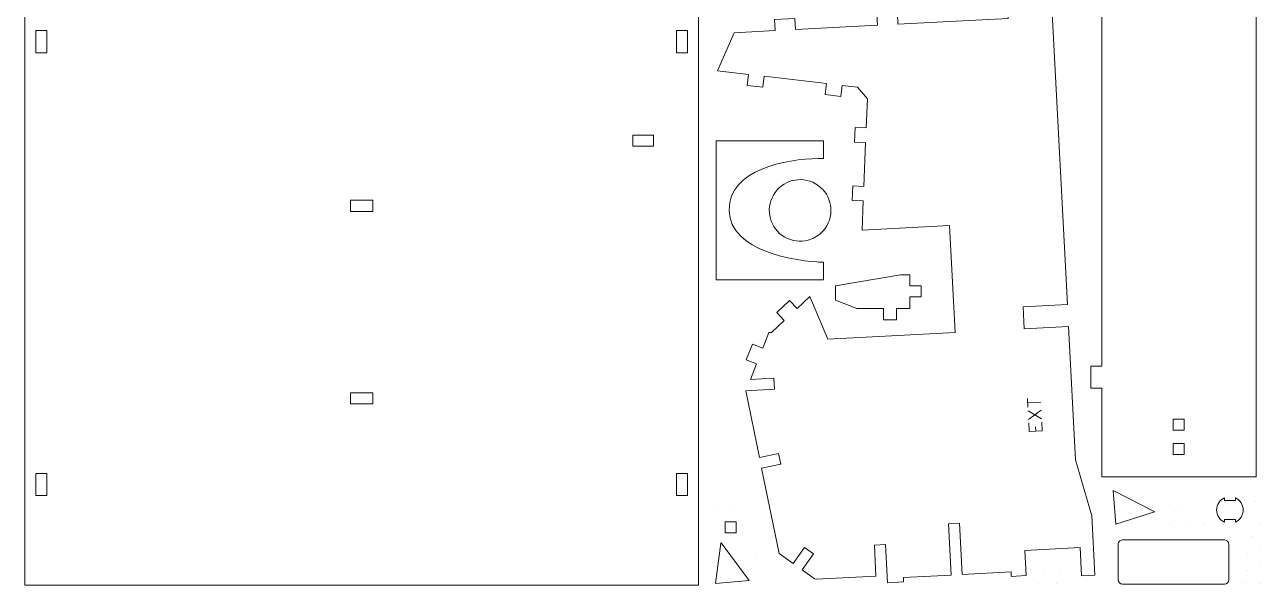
# Model space of a CAD drawing. Header units: centimetres. Extents: x -89 to 134, y -61 to -11.
# Drawn here: x -89.45 to -60.99, y -61.24 to -48.33 of the extents above; entities that cross this region are included whole.
import ezdxf

# ---------------------------------------------------------------- set-up
doc = ezdxf.new("R2010")
doc.units = ezdxf.units.CM
doc.header["$MEASUREMENT"] = 0
doc.layers.add('Camada 1', color=7, linetype='Continuous')

msp = doc.modelspace()

# ---------------------------------------------------------------- linework, layer by layer
at = {"layer": 'Camada 1', "lineweight": 9}
for points, knots in [([(-70.16095, -53.06028), (-70.16095, -53.06028), (-68.1459, -52.95468), (-68.1459, -52.95468), (-68.1459, -52.95468), (-68.1459, -52.95468), (-68.01674, -55.41935), (-68.01674, -55.41935), (-68.01674, -55.41935), (-68.01674, -55.41935), (-70.94995, -55.57308), (-70.94995, -55.57308), (-70.94995, -55.57308), (-70.94995, -55.57308), (-71.36374, -54.58961), (-71.36374, -54.58961), (-71.36374, -54.58961), (-71.36374, -54.58961), (-71.65878, -54.86483), (-71.65878, -54.86483), (-71.65878, -54.86483), (-71.65878, -54.86483), (-71.8327, -54.67839), (-71.8327, -54.67839), (-71.8327, -54.67839), (-71.8327, -54.67839), (-72.12775, -54.9536), (-72.12775, -54.9536), (-72.12775, -54.9536), (-72.12775, -54.9536), (-71.95383, -55.14004), (-71.95383, -55.14004), (-71.95383, -55.14004), (-71.95383, -55.14004), (-72.24887, -55.41526), (-72.24887, -55.41526), (-72.24887, -55.41526), (-72.24887, -55.41526), (-72.31173, -55.41855), (-72.31173, -55.41855), (-72.31173, -55.41855), (-72.31173, -55.41855), (-72.45063, -55.77849), (-72.45063, -55.77849), (-72.45063, -55.77849), (-72.45063, -55.77849), (-72.68851, -55.6867), (-72.68851, -55.6867), (-72.68851, -55.6867), (-72.68851, -55.6867), (-72.82739, -56.04662), (-72.82739, -56.04662), (-72.82739, -56.04662), (-72.82739, -56.04662), (-72.58951, -56.13841), (-72.58951, -56.13841), (-72.58951, -56.13841), (-72.58951, -56.13841), (-72.72839, -56.49835), (-72.72839, -56.49835), (-72.72839, -56.49835), (-72.72839, -56.49835), (-72.19358, -56.47032), (-72.19358, -56.47032), (-72.19358, -56.47032), (-72.19358, -56.47032), (-72.18027, -56.72415), (-72.18027, -56.72415), (-72.18027, -56.72415), (-72.18027, -56.72415), (-72.84123, -56.7588), (-72.84123, -56.7588), (-72.84123, -56.7588), (-72.84123, -56.7588), (-72.52686, -58.29274), (-72.52686, -58.29274), (-72.52686, -58.29274), (-72.52686, -58.29274), (-72.08385, -58.20195), (-72.08385, -58.20195), (-72.08385, -58.20195), (-72.08385, -58.20195), (-72.03266, -58.45173), (-72.03266, -58.45173), (-72.03266, -58.45173), (-72.03266, -58.45173), (-72.47567, -58.54252), (-72.47567, -58.54252), (-72.47567, -58.54252), (-72.47567, -58.54252), (-72.07279, -60.50837), (-72.07279, -60.50837), (-72.07279, -60.50837), (-72.07279, -60.50837), (-71.7523, -60.73788), (-71.7523, -60.73788), (-71.7523, -60.73788), (-71.7523, -60.73788), (-71.48542, -60.36653), (-71.48542, -60.36653), (-71.48542, -60.36653), (-71.48542, -60.36653), (-71.27837, -60.51534), (-71.27837, -60.51534), (-71.27837, -60.51534), (-71.27837, -60.51534), (-71.54434, -60.88677), (-71.54434, -60.88677), (-71.54434, -60.88677), (-71.54434, -60.88677), (-71.26063, -61.08992), (-71.26063, -61.08992), (-71.26063, -61.08992), (-71.26063, -61.08992), (-71.21736, -61.10057), (-71.21736, -61.10057), (-71.21736, -61.10057), (-71.21736, -61.10057), (-69.84106, -61.02844), (-69.84106, -61.02844), (-69.84106, -61.02844), (-69.84106, -61.02844), (-69.87842, -60.3155), (-69.87842, -60.3155), (-69.87842, -60.3155), (-69.87842, -60.3155), (-69.6238, -60.30215), (-69.6238, -60.30215), (-69.6238, -60.30215), (-69.6238, -60.30215), (-69.57744, -61.18287), (-69.57744, -61.18287), (-69.57744, -61.18287), (-69.57744, -61.18287), (-69.20378, -61.16329), (-69.20378, -61.16329), (-69.20378, -61.16329), (-69.20378, -61.16329), (-69.20912, -61.06158), (-69.20912, -61.06158), (-69.20912, -61.06158), (-69.20912, -61.06158), (-68.1123, -61.00422), (-68.1123, -61.00422), (-68.1123, -61.00422), (-68.1123, -61.00422), (-68.17427, -59.82163), (-68.17427, -59.82163), (-68.17427, -59.82163), (-68.17427, -59.82163), (-67.91965, -59.80829), (-67.91965, -59.80829), (-67.91965, -59.80829), (-67.91965, -59.80829), (-67.85768, -60.99085), (-67.85768, -60.99085), (-67.85768, -60.99085), (-67.85768, -60.99085), (-66.72964, -60.93164), (-66.72964, -60.93164), (-66.72964, -60.93164), (-66.72964, -60.93164), (-66.72431, -61.03341), (-66.72431, -61.03341), (-66.72431, -61.03341), (-66.72431, -61.03341), (-66.38192, -61.01546), (-66.38192, -61.01546), (-66.38192, -61.01546), (-66.38192, -61.01546), (-66.4122, -60.43762), (-66.4122, -60.43762), (-66.4122, -60.43762), (-66.4122, -60.43762), (-65.13911, -60.3709), (-65.13911, -60.3709), (-65.13911, -60.3709), (-65.13911, -60.3709), (-65.10482, -61.02513), (-65.10482, -61.02513), (-65.10482, -61.02513), (-65.10482, -61.02513), (-64.79928, -61.00911), (-64.79928, -61.00911), (-64.79928, -61.00911), (-64.79928, -61.00911), (-64.87093, -59.64195), (-64.87093, -59.64195), (-64.87093, -59.64195), (-64.87093, -59.64195), (-65.24504, -58.34952), (-65.24504, -58.34952), (-65.24504, -58.34952), (-65.24504, -58.34952), (-65.40578, -55.28252), (-65.40578, -55.28252), (-65.40578, -55.28252), (-65.40578, -55.28252), (-66.42425, -55.33589), (-66.42425, -55.33589), (-66.42425, -55.33589), (-66.42425, -55.33589), (-66.45094, -54.82665), (-66.45094, -54.82665), (-66.45094, -54.82665), (-66.45094, -54.82665), (-65.43247, -54.77328), (-65.43247, -54.77328), (-65.43247, -54.77328), (-65.43247, -54.77328), (-67.00091, -24.84555), (-67.00091, -24.84555), (-67.00091, -24.84555), (-67.00091, -24.84555), (-68.01939, -24.89892), (-68.01939, -24.89892), (-68.01939, -24.89892), (-68.01939, -24.89892), (-68.04607, -24.38968), (-68.04607, -24.38968), (-68.04607, -24.38968), (-68.04607, -24.38968), (-67.0276, -24.33631), (-67.0276, -24.33631), (-67.0276, -24.33631), (-67.0276, -24.33631), (-67.57027, -13.98182), (-67.57027, -13.98182), (-67.57027, -13.98182), (-67.57027, -13.98182), (-66.4604, -12.74918), (-66.4604, -12.74918), (-66.4604, -12.74918), (-66.4604, -12.74918), (-65.28914, -12.6878), (-65.28914, -12.6878), (-65.28914, -12.6878), (-65.28914, -12.6878), (-65.31583, -12.17857), (-65.31583, -12.17857), (-65.31583, -12.17857), (-65.31583, -12.17857), (-68.67681, -12.35471), (-68.67681, -12.35471), (-68.67681, -12.35471), (-68.67681, -12.35471), (-68.66347, -12.60933), (-68.66347, -12.60933), (-68.66347, -12.60933), (-68.66347, -12.60933), (-69.68194, -12.66271), (-69.68194, -12.66271), (-69.68194, -12.66271), (-69.68194, -12.66271), (-68.61549, -33.01147), (-68.61549, -33.01147), (-68.61549, -33.01147), (-68.61549, -33.01147), (-67.59702, -32.95809), (-67.59702, -32.95809), (-67.59702, -32.95809), (-67.59702, -32.95809), (-67.57033, -33.46734), (-67.57033, -33.46734), (-67.57033, -33.46734), (-67.57033, -33.46734), (-68.58881, -33.52071), (-68.58881, -33.52071), (-68.58881, -33.52071), (-68.58881, -33.52071), (-68.21096, -40.73039), (-68.21096, -40.73039), (-68.21096, -40.73039), (-68.21096, -40.73039), (-67.19249, -40.67701), (-67.19249, -40.67701), (-67.19249, -40.67701), (-67.19249, -40.67701), (-67.1658, -41.18625), (-67.1658, -41.18625), (-67.1658, -41.18625), (-67.1658, -41.18625), (-68.18428, -41.23963), (-68.18428, -41.23963), (-68.18428, -41.23963), (-68.18428, -41.23963), (-67.84431, -47.72653), (-67.84431, -47.72653), (-67.84431, -47.72653), (-67.84431, -47.72653), (-66.82584, -47.67315), (-66.82584, -47.67315), (-66.82584, -47.67315), (-66.82584, -47.67315), (-66.79915, -48.18238), (-66.79915, -48.18238), (-66.79915, -48.18238), (-66.79915, -48.18238), (-69.33507, -48.31528), (-69.33507, -48.31528), (-69.33507, -48.31528), (-69.33507, -48.31528), (-69.34841, -48.06067), (-69.34841, -48.06067), (-69.34841, -48.06067), (-69.34841, -48.06067), (-69.82014, -48.08539), (-69.82014, -48.08539), (-69.82014, -48.08539), (-69.82014, -48.08539), (-69.80679, -48.34001), (-69.80679, -48.34001), (-69.80679, -48.34001), (-69.80679, -48.34001), (-71.69365, -48.43889), (-71.69365, -48.43889), (-71.69365, -48.43889), (-71.69365, -48.43889), (-71.707, -48.18428), (-71.707, -48.18428), (-71.707, -48.18428), (-71.707, -48.18428), (-72.17871, -48.209), (-72.17871, -48.209), (-72.17871, -48.209), (-72.17871, -48.209), (-72.16537, -48.46361), (-72.16537, -48.46361), (-72.16537, -48.46361), (-72.16537, -48.46361), (-73.1088, -48.51306), (-73.1088, -48.51306), (-73.1088, -48.51306), (-73.1088, -48.51306), (-73.49243, -49.39064), (-73.49243, -49.39064), (-73.49243, -49.39064), (-73.49243, -49.39064), (-72.77509, -49.47491), (-72.77509, -49.47491), (-72.77509, -49.47491), (-72.77509, -49.47491), (-72.80483, -49.72813), (-72.80483, -49.72813), (-72.80483, -49.72813), (-72.80483, -49.72813), (-72.44616, -49.77027), (-72.44616, -49.77027), (-72.44616, -49.77027), (-72.44616, -49.77027), (-72.41642, -49.51704), (-72.41642, -49.51704), (-72.41642, -49.51704), (-72.41642, -49.51704), (-70.98173, -49.68558), (-70.98173, -49.68558), (-70.98173, -49.68558), (-70.98173, -49.68558), (-71.01148, -49.9388), (-71.01148, -49.9388), (-71.01148, -49.9388), (-71.01148, -49.9388), (-70.65281, -49.98093), (-70.65281, -49.98093), (-70.65281, -49.98093), (-70.65281, -49.98093), (-70.62306, -49.72771), (-70.62306, -49.72771), (-70.62306, -49.72771), (-70.62306, -49.72771), (-70.26439, -49.76984), (-70.26439, -49.76984), (-70.26439, -49.76984), (-70.26439, -49.76984), (-70.03937, -50.03331), (-70.03937, -50.03331), (-70.03937, -50.03331), (-70.03937, -50.03331), (-70.0664, -50.70596), (-70.0664, -50.70596), (-70.0664, -50.70596), (-70.0664, -50.70596), (-70.32115, -50.69573), (-70.32115, -50.69573), (-70.32115, -50.69573), (-70.32115, -50.69573), (-70.33466, -51.03206), (-70.33466, -51.03206), (-70.33466, -51.03206), (-70.33466, -51.03206), (-70.0799, -51.04229), (-70.0799, -51.04229), (-70.0799, -51.04229), (-70.0799, -51.04229), (-70.12042, -52.05128), (-70.12042, -52.05128), (-70.12042, -52.05128), (-70.12042, -52.05128), (-70.37519, -52.04104), (-70.37519, -52.04104), (-70.37519, -52.04104), (-70.37519, -52.04104), (-70.38869, -52.37738), (-70.38869, -52.37738), (-70.38869, -52.37738), (-70.38869, -52.37738), (-70.13394, -52.38761), (-70.13394, -52.38761), (-70.13394, -52.38761), (-70.13394, -52.38761), (-70.16095, -53.06028), (-70.16095, -53.06028)], [0, 0, 0, 0, 0.00961538, 0.00961538, 0.00961538, 0.00961538, 0.01923077, 0.01923077, 0.01923077, 0.01923077, 0.02884615, 0.02884615, 0.02884615, 0.02884615, 0.03846154, 0.03846154, 0.03846154, 0.03846154, 0.04807692, 0.04807692, 0.04807692, 0.04807692, 0.05769231, 0.05769231, 0.05769231, 0.05769231, 0.06730769, 0.06730769, 0.06730769, 0.06730769, 0.07692308, 0.07692308, 0.07692308, 0.07692308, 0.08653846, 0.08653846, 0.08653846, 0.08653846, 0.09615385, 0.09615385, 0.09615385, 0.09615385, 0.10576923, 0.10576923, 0.10576923, 0.10576923, 0.11538462, 0.11538462, 0.11538462, 0.11538462, 0.125, 0.125, 0.125, 0.125, 0.13461538, 0.13461538, 0.13461538, 0.13461538, 0.14423077, 0.14423077, 0.14423077, 0.14423077, 0.15384615, 0.15384615, 0.15384615, 0.15384615, 0.16346154, 0.16346154, 0.16346154, 0.16346154, 0.17307692, 0.17307692, 0.17307692, 0.17307692, 0.18269231, 0.18269231, 0.18269231, 0.18269231, 0.19230769, 0.19230769, 0.19230769, 0.19230769, 0.20192308, 0.20192308, 0.20192308, 0.20192308, 0.21153846, 0.21153846, 0.21153846, 0.21153846, 0.22115385, 0.22115385, 0.22115385, 0.22115385, 0.23076923, 0.23076923, 0.23076923, 0.23076923, 0.24038462, 0.24038462, 0.24038462, 0.24038462, 0.25, 0.25, 0.25, 0.25, 0.25961538, 0.25961538, 0.25961538, 0.25961538, 0.26923077, 0.26923077, 0.26923077, 0.26923077, 0.27884615, 0.27884615, 0.27884615, 0.27884615, 0.28846154, 0.28846154, 0.28846154, 0.28846154, 0.29807692, 0.29807692, 0.29807692, 0.29807692, 0.30769231, 0.30769231, 0.30769231, 0.30769231, 0.31730769, 0.31730769, 0.31730769, 0.31730769, 0.32692308, 0.32692308, 0.32692308, 0.32692308, 0.33653846, 0.33653846, 0.33653846, 0.33653846, 0.34615385, 0.34615385, 0.34615385, 0.34615385, 0.35576923, 0.35576923, 0.35576923, 0.35576923, 0.36538462, 0.36538462, 0.36538462, 0.36538462, 0.375, 0.375, 0.375, 0.375, 0.38461538, 0.38461538, 0.38461538, 0.38461538, 0.39423077, 0.39423077, 0.39423077, 0.39423077, 0.40384615, 0.40384615, 0.40384615, 0.40384615, 0.41346154, 0.41346154, 0.41346154, 0.41346154, 0.42307692, 0.42307692, 0.42307692, 0.42307692, 0.43269231, 0.43269231, 0.43269231, 0.43269231, 0.44230769, 0.44230769, 0.44230769, 0.44230769, 0.45192308, 0.45192308, 0.45192308, 0.45192308, 0.46153846, 0.46153846, 0.46153846, 0.46153846, 0.47115385, 0.47115385, 0.47115385, 0.47115385, 0.48076923, 0.48076923, 0.48076923, 0.48076923, 0.49038462, 0.49038462, 0.49038462, 0.49038462, 0.5, 0.5, 0.5, 0.5, 0.50961538, 0.50961538, 0.50961538, 0.50961538, 0.51923077, 0.51923077, 0.51923077, 0.51923077, 0.52884615, 0.52884615, 0.52884615, 0.52884615, 0.53846154, 0.53846154, 0.53846154, 0.53846154, 0.54807692, 0.54807692, 0.54807692, 0.54807692, 0.55769231, 0.55769231, 0.55769231, 0.55769231, 0.56730769, 0.56730769, 0.56730769, 0.56730769, 0.57692308, 0.57692308, 0.57692308, 0.57692308, 0.58653846, 0.58653846, 0.58653846, 0.58653846, 0.59615385, 0.59615385, 0.59615385, 0.59615385, 0.60576923, 0.60576923, 0.60576923, 0.60576923, 0.61538462, 0.61538462, 0.61538462, 0.61538462, 0.625, 0.625, 0.625, 0.625, 0.63461538, 0.63461538, 0.63461538, 0.63461538, 0.64423077, 0.64423077, 0.64423077, 0.64423077, 0.65384615, 0.65384615, 0.65384615, 0.65384615, 0.66346154, 0.66346154, 0.66346154, 0.66346154, 0.67307692, 0.67307692, 0.67307692, 0.67307692, 0.68269231, 0.68269231, 0.68269231, 0.68269231, 0.69230769, 0.69230769, 0.69230769, 0.69230769, 0.70192308, 0.70192308, 0.70192308, 0.70192308, 0.71153846, 0.71153846, 0.71153846, 0.71153846, 0.72115385, 0.72115385, 0.72115385, 0.72115385, 0.73076923, 0.73076923, 0.73076923, 0.73076923, 0.74038462, 0.74038462, 0.74038462, 0.74038462, 0.75, 0.75, 0.75, 0.75, 0.75961538, 0.75961538, 0.75961538, 0.75961538, 0.76923077, 0.76923077, 0.76923077, 0.76923077, 0.77884615, 0.77884615, 0.77884615, 0.77884615, 0.78846154, 0.78846154, 0.78846154, 0.78846154, 0.79807692, 0.79807692, 0.79807692, 0.79807692, 0.80769231, 0.80769231, 0.80769231, 0.80769231, 0.81730769, 0.81730769, 0.81730769, 0.81730769, 0.82692308, 0.82692308, 0.82692308, 0.82692308, 0.83653846, 0.83653846, 0.83653846, 0.83653846, 0.84615385, 0.84615385, 0.84615385, 0.84615385, 0.85576923, 0.85576923, 0.85576923, 0.85576923, 0.86538462, 0.86538462, 0.86538462, 0.86538462, 0.875, 0.875, 0.875, 0.875, 0.88461538, 0.88461538, 0.88461538, 0.88461538, 0.89423077, 0.89423077, 0.89423077, 0.89423077, 0.90384615, 0.90384615, 0.90384615, 0.90384615, 0.91346154, 0.91346154, 0.91346154, 0.91346154, 0.92307692, 0.92307692, 0.92307692, 0.92307692, 0.93269231, 0.93269231, 0.93269231, 0.93269231, 0.94230769, 0.94230769, 0.94230769, 0.94230769, 0.95192308, 0.95192308, 0.95192308, 0.95192308, 0.96153846, 0.96153846, 0.96153846, 0.96153846, 0.97115385, 0.97115385, 0.97115385, 0.97115385, 0.98076923, 0.98076923, 0.98076923, 0.98076923, 1, 1, 1, 1]), ([(-61.4945, -23.27065), (-61.4945, -23.27065), (-61.4945, -23.52561), (-61.4945, -23.52561), (-61.4945, -23.52561), (-61.4945, -23.52561), (-64.22776, -23.52561), (-64.22776, -23.52561), (-64.22776, -23.52561), (-64.22776, -23.52561), (-64.22776, -23.27065), (-64.22776, -23.27065), (-64.22776, -23.27065), (-64.22776, -23.27065), (-64.63571, -23.27065), (-64.63571, -23.27065), (-64.63571, -23.27065), (-64.63571, -23.27065), (-64.63571, -25.59362), (-64.63571, -25.59362), (-64.63571, -25.59362), (-64.63571, -25.59362), (-64.89068, -25.59362), (-64.89068, -25.59362), (-64.89068, -25.59362), (-64.89068, -25.59362), (-64.89068, -26.10356), (-64.89068, -26.10356), (-64.89068, -26.10356), (-64.89068, -26.10356), (-64.63571, -26.10356), (-64.63571, -26.10356), (-64.63571, -26.10356), (-64.63571, -26.10356), (-64.63571, -35.79237), (-64.63571, -35.79237), (-64.63571, -35.79237), (-64.63571, -35.79237), (-64.89068, -35.79237), (-64.89068, -35.79237), (-64.89068, -35.79237), (-64.89068, -35.79237), (-64.89068, -36.30231), (-64.89068, -36.30231), (-64.89068, -36.30231), (-64.89068, -36.30231), (-64.63571, -36.30231), (-64.63571, -36.30231), (-64.63571, -36.30231), (-64.63571, -36.30231), (-64.63571, -45.99111), (-64.63571, -45.99111), (-64.63571, -45.99111), (-64.63571, -45.99111), (-64.89068, -45.99111), (-64.89068, -45.99111), (-64.89068, -45.99111), (-64.89068, -45.99111), (-64.89068, -46.50105), (-64.89068, -46.50105), (-64.89068, -46.50105), (-64.89068, -46.50105), (-64.63571, -46.50105), (-64.63571, -46.50105), (-64.63571, -46.50105), (-64.63571, -46.50105), (-64.63571, -56.18986), (-64.63571, -56.18986), (-64.63571, -56.18986), (-64.63571, -56.18986), (-64.89068, -56.18986), (-64.89068, -56.18986), (-64.89068, -56.18986), (-64.89068, -56.18986), (-64.89068, -56.6998), (-64.89068, -56.6998), (-64.89068, -56.6998), (-64.89068, -56.6998), (-64.63571, -56.6998), (-64.63571, -56.6998), (-64.63571, -56.6998), (-64.63571, -56.6998), (-64.63571, -58.73955), (-64.63571, -58.73955), (-64.63571, -58.73955), (-64.63571, -58.73955), (-61.08654, -58.73955), (-61.08654, -58.73955), (-61.08654, -58.73955), (-61.08654, -58.73955), (-61.08654, -23.27065), (-61.08654, -23.27065), (-61.08654, -23.27065), (-61.08654, -23.27065), (-61.4945, -23.27065), (-61.4945, -23.27065)], [0, 0, 0, 0, 0.04, 0.04, 0.04, 0.04, 0.08, 0.08, 0.08, 0.08, 0.12, 0.12, 0.12, 0.12, 0.16, 0.16, 0.16, 0.16, 0.2, 0.2, 0.2, 0.2, 0.24, 0.24, 0.24, 0.24, 0.28, 0.28, 0.28, 0.28, 0.32, 0.32, 0.32, 0.32, 0.36, 0.36, 0.36, 0.36, 0.4, 0.4, 0.4, 0.4, 0.44, 0.44, 0.44, 0.44, 0.48, 0.48, 0.48, 0.48, 0.52, 0.52, 0.52, 0.52, 0.56, 0.56, 0.56, 0.56, 0.6, 0.6, 0.6, 0.6, 0.64, 0.64, 0.64, 0.64, 0.68, 0.68, 0.68, 0.68, 0.72, 0.72, 0.72, 0.72, 0.76, 0.76, 0.76, 0.76, 0.8, 0.8, 0.8, 0.8, 0.84, 0.84, 0.84, 0.84, 0.88, 0.88, 0.88, 0.88, 0.92, 0.92, 0.92, 0.92, 1, 1, 1, 1]), ([(-73.92761, -61.23955), (-73.92761, -61.23955), (-73.92761, -25.77065), (-73.92761, -25.77065), (-73.92761, -25.77065), (-73.92761, -25.77065), (-89.44962, -25.77065), (-89.44962, -25.77065), (-89.44962, -25.77065), (-89.44962, -25.77065), (-89.44962, -61.23955), (-89.44962, -61.23955), (-89.44962, -61.23955), (-89.44962, -61.23955), (-73.92761, -61.23955), (-73.92761, -61.23955)], [0, 0, 0, 0, 0.2, 0.2, 0.2, 0.2, 0.4, 0.4, 0.4, 0.4, 0.6, 0.6, 0.6, 0.6, 1, 1, 1, 1]), ([(-88.93968, -48.46287), (-88.93968, -48.46287), (-89.19465, -48.46287), (-89.19465, -48.46287), (-89.19465, -48.46287), (-89.19465, -48.46287), (-89.19465, -48.9728), (-89.19465, -48.9728), (-89.19465, -48.9728), (-89.19465, -48.9728), (-88.93968, -48.9728), (-88.93968, -48.9728), (-88.93968, -48.9728), (-88.93968, -48.9728), (-88.93968, -48.46287), (-88.93968, -48.46287)], [0, 0, 0, 0, 0.2, 0.2, 0.2, 0.2, 0.4, 0.4, 0.4, 0.4, 0.6, 0.6, 0.6, 0.6, 1, 1, 1, 1]), ([(-74.18258, -48.46287), (-74.18258, -48.46287), (-74.18258, -48.9728), (-74.18258, -48.9728), (-74.18258, -48.9728), (-74.18258, -48.9728), (-74.43755, -48.9728), (-74.43755, -48.9728), (-74.43755, -48.9728), (-74.43755, -48.9728), (-74.43755, -48.46287), (-74.43755, -48.46287), (-74.43755, -48.46287), (-74.43755, -48.46287), (-74.18258, -48.46287), (-74.18258, -48.46287)], [0, 0, 0, 0, 0.2, 0.2, 0.2, 0.2, 0.4, 0.4, 0.4, 0.4, 0.6, 0.6, 0.6, 0.6, 1, 1, 1, 1]), ([(-75.44043, -51.12582), (-75.44043, -51.12582), (-74.96448, -51.12582), (-74.96448, -51.12582), (-74.96448, -51.12582), (-74.96448, -51.12582), (-74.96448, -50.87086), (-74.96448, -50.87086), (-74.96448, -50.87086), (-74.96448, -50.87086), (-75.44043, -50.87086), (-75.44043, -50.87086), (-75.44043, -50.87086), (-75.44043, -50.87086), (-75.44043, -51.12582), (-75.44043, -51.12582)], [0, 0, 0, 0, 0.2, 0.2, 0.2, 0.2, 0.4, 0.4, 0.4, 0.4, 0.6, 0.6, 0.6, 0.6, 1, 1, 1, 1]), ([(-71.05156, -51.00517), (-71.87631, -51.00521), (-72.70107, -51.00526), (-73.52583, -51.0053), (-73.52583, -51.0053), (-73.52577, -52.07188), (-73.52571, -53.13846), (-73.52565, -54.20504), (-73.52565, -54.20504), (-72.95619, -54.20504), (-72.38673, -54.20504), (-71.81727, -54.20504), (-71.81727, -54.20504), (-71.56198, -54.20504), (-71.30668, -54.20504), (-71.05139, -54.20504), (-71.05139, -54.20504), (-71.05139, -54.16872), (-71.05139, -54.12287), (-71.0514, -54.0689), (-71.0514, -54.0689), (-71.0514, -53.99301), (-71.0514, -53.90109), (-71.05141, -53.79709), (-71.05141, -53.79709), (-71.10121, -53.79588), (-71.15101, -53.79468), (-71.20081, -53.79347), (-71.20081, -53.79347), (-71.88547, -53.74811), (-73.3939, -53.4602), (-73.20834, -52.42438), (-73.20834, -52.42438), (-73.05624, -51.57534), (-71.68842, -51.39452), (-71.05154, -51.41311), (-71.05154, -51.41311), (-71.05155, -51.22906), (-71.05156, -51.08535), (-71.05156, -51.00517)], [0, 0, 0, 0, 0.09090909, 0.09090909, 0.09090909, 0.09090909, 0.18181818, 0.18181818, 0.18181818, 0.18181818, 0.27272727, 0.27272727, 0.27272727, 0.27272727, 0.36363636, 0.36363636, 0.36363636, 0.36363636, 0.45454545, 0.45454545, 0.45454545, 0.45454545, 0.54545455, 0.54545455, 0.54545455, 0.54545455, 0.63636364, 0.63636364, 0.63636364, 0.63636364, 0.72727273, 0.72727273, 0.72727273, 0.72727273, 0.81818182, 0.81818182, 0.81818182, 0.81818182, 1, 1, 1, 1]), ([(-81.43365, -52.62729), (-81.43365, -52.62729), (-81.94358, -52.62729), (-81.94358, -52.62729), (-81.94358, -52.62729), (-81.94358, -52.62729), (-81.94358, -52.37233), (-81.94358, -52.37233), (-81.94358, -52.37233), (-81.94358, -52.37233), (-81.43365, -52.37233), (-81.43365, -52.37233), (-81.43365, -52.37233), (-81.43365, -52.37233), (-81.43365, -52.62729), (-81.43365, -52.62729)], [0, 0, 0, 0, 0.2, 0.2, 0.2, 0.2, 0.4, 0.4, 0.4, 0.4, 0.6, 0.6, 0.6, 0.6, 1, 1, 1, 1]), ([(-70.28309, -54.86722), (-70.28309, -54.86722), (-70.77338, -54.67387), (-70.77338, -54.67387), (-70.77338, -54.67387), (-70.77338, -54.67387), (-70.77337, -54.34213), (-70.77337, -54.34213), (-70.77337, -54.34213), (-70.77337, -54.34213), (-69.27452, -54.08711), (-69.27452, -54.08711), (-69.27452, -54.08711), (-69.27452, -54.08711), (-69.05881, -54.0871), (-69.05881, -54.0871), (-69.05881, -54.0871), (-69.05881, -54.0871), (-69.05881, -54.34207), (-69.05881, -54.34207), (-69.05881, -54.34207), (-69.05881, -54.34207), (-68.80384, -54.34207), (-68.80384, -54.34207), (-68.80384, -54.34207), (-68.80384, -54.34207), (-68.80385, -54.59727), (-68.80385, -54.59727), (-68.80385, -54.59727), (-68.80385, -54.59727), (-69.05882, -54.59726), (-69.05882, -54.59726), (-69.05882, -54.59726), (-69.05882, -54.59726), (-69.05897, -54.86722), (-69.05897, -54.86722), (-69.05897, -54.86722), (-69.05897, -54.86722), (-69.365, -54.86722), (-69.365, -54.86722), (-69.365, -54.86722), (-69.365, -54.86722), (-69.36501, -55.12309), (-69.36501, -55.12309), (-69.36501, -55.12309), (-69.36501, -55.12309), (-69.67104, -55.12309), (-69.67104, -55.12309), (-69.67104, -55.12309), (-69.67104, -55.12309), (-69.67103, -54.86722), (-69.67103, -54.86722), (-69.67103, -54.86722), (-69.67103, -54.86722), (-70.28309, -54.86722), (-70.28309, -54.86722)], [0, 0, 0, 0, 0.06666667, 0.06666667, 0.06666667, 0.06666667, 0.13333333, 0.13333333, 0.13333333, 0.13333333, 0.2, 0.2, 0.2, 0.2, 0.26666667, 0.26666667, 0.26666667, 0.26666667, 0.33333333, 0.33333333, 0.33333333, 0.33333333, 0.4, 0.4, 0.4, 0.4, 0.46666667, 0.46666667, 0.46666667, 0.46666667, 0.53333333, 0.53333333, 0.53333333, 0.53333333, 0.6, 0.6, 0.6, 0.6, 0.66666667, 0.66666667, 0.66666667, 0.66666667, 0.73333333, 0.73333333, 0.73333333, 0.73333333, 0.8, 0.8, 0.8, 0.8, 0.86666667, 0.86666667, 0.86666667, 0.86666667, 1, 1, 1, 1]), ([(-81.43365, -56.80594), (-81.43365, -56.80594), (-81.43365, -57.06091), (-81.43365, -57.06091), (-81.43365, -57.06091), (-81.43365, -57.06091), (-81.94358, -57.06091), (-81.94358, -57.06091), (-81.94358, -57.06091), (-81.94358, -57.06091), (-81.94358, -56.80594), (-81.94358, -56.80594), (-81.94358, -56.80594), (-81.94358, -56.80594), (-81.43365, -56.80594), (-81.43365, -56.80594)], [0, 0, 0, 0, 0.2, 0.2, 0.2, 0.2, 0.4, 0.4, 0.4, 0.4, 0.6, 0.6, 0.6, 0.6, 1, 1, 1, 1]), ([(-62.73981, -57.66867), (-62.73981, -57.66867), (-62.99478, -57.66867), (-62.99478, -57.66867), (-62.99478, -57.66867), (-62.99478, -57.66867), (-62.99478, -57.41371), (-62.99478, -57.41371), (-62.99478, -57.41371), (-62.99478, -57.41371), (-62.73981, -57.41371), (-62.73981, -57.41371), (-62.73981, -57.41371), (-62.73981, -57.41371), (-62.73981, -57.66867), (-62.73981, -57.66867)], [0, 0, 0, 0, 0.2, 0.2, 0.2, 0.2, 0.4, 0.4, 0.4, 0.4, 0.6, 0.6, 0.6, 0.6, 1, 1, 1, 1]), ([(-62.73981, -57.97464), (-62.73981, -57.97464), (-62.99478, -57.97464), (-62.99478, -57.97464), (-62.99478, -57.97464), (-62.99478, -57.97464), (-62.99478, -58.22961), (-62.99478, -58.22961), (-62.99478, -58.22961), (-62.99478, -58.22961), (-62.73981, -58.22961), (-62.73981, -58.22961), (-62.73981, -58.22961), (-62.73981, -58.22961), (-62.73981, -57.97464), (-62.73981, -57.97464)], [0, 0, 0, 0, 0.2, 0.2, 0.2, 0.2, 0.4, 0.4, 0.4, 0.4, 0.6, 0.6, 0.6, 0.6, 1, 1, 1, 1]), ([(-88.93968, -58.66161), (-88.93968, -58.66161), (-89.19465, -58.66161), (-89.19465, -58.66161), (-89.19465, -58.66161), (-89.19465, -58.66161), (-89.19465, -59.17154), (-89.19465, -59.17154), (-89.19465, -59.17154), (-89.19465, -59.17154), (-88.93968, -59.17154), (-88.93968, -59.17154), (-88.93968, -59.17154), (-88.93968, -59.17154), (-88.93968, -58.66161), (-88.93968, -58.66161)], [0, 0, 0, 0, 0.2, 0.2, 0.2, 0.2, 0.4, 0.4, 0.4, 0.4, 0.6, 0.6, 0.6, 0.6, 1, 1, 1, 1]), ([(-74.18258, -58.66161), (-74.18258, -58.66161), (-74.18258, -59.17154), (-74.18258, -59.17154), (-74.18258, -59.17154), (-74.18258, -59.17154), (-74.43755, -59.17154), (-74.43755, -59.17154), (-74.43755, -59.17154), (-74.43755, -59.17154), (-74.43755, -58.66161), (-74.43755, -58.66161), (-74.43755, -58.66161), (-74.43755, -58.66161), (-74.18258, -58.66161), (-74.18258, -58.66161)], [0, 0, 0, 0, 0.2, 0.2, 0.2, 0.2, 0.4, 0.4, 0.4, 0.4, 0.6, 0.6, 0.6, 0.6, 1, 1, 1, 1]), ([(-63.42404, -59.55054), (-63.42404, -59.55054), (-63.41464, -59.54526), (-63.41464, -59.54526), (-63.41464, -59.54526), (-63.41464, -59.54526), (-64.38093, -59.05528), (-64.38093, -59.05528), (-64.38093, -59.05528), (-64.38093, -59.05528), (-64.31271, -59.83509), (-64.31271, -59.83509), (-64.31271, -59.83509), (-64.31271, -59.83509), (-63.42404, -59.55054), (-63.42404, -59.55054)], [0, 0, 0, 0, 0.2, 0.2, 0.2, 0.2, 0.4, 0.4, 0.4, 0.4, 0.6, 0.6, 0.6, 0.6, 1, 1, 1, 1]), ([(-61.56112, -59.22691), (-61.45579, -59.27525), (-61.38265, -59.38162), (-61.38265, -59.5051), (-61.38265, -59.5051), (-61.38265, -59.62858), (-61.45579, -59.73495), (-61.56112, -59.78329), (-61.56112, -59.78329), (-61.56112, -59.78329), (-61.56112, -59.72145), (-61.56112, -59.72145), (-61.56112, -59.72145), (-61.56112, -59.72145), (-61.81609, -59.72145), (-61.81609, -59.72145), (-61.81609, -59.72145), (-61.81609, -59.72145), (-61.81609, -59.78329), (-61.81609, -59.78329), (-61.81609, -59.78329), (-61.92142, -59.73495), (-61.99457, -59.62858), (-61.99457, -59.5051), (-61.99457, -59.5051), (-61.99457, -59.38162), (-61.92142, -59.27525), (-61.81609, -59.22691), (-61.81609, -59.22691), (-61.81609, -59.22691), (-61.81609, -59.28875), (-61.81609, -59.28875), (-61.81609, -59.28875), (-61.81609, -59.28875), (-61.56112, -59.28875), (-61.56112, -59.28875), (-61.56112, -59.28875), (-61.56112, -59.28875), (-61.56112, -59.22691), (-61.56112, -59.22691)], [0, 0, 0, 0, 0.09090909, 0.09090909, 0.09090909, 0.09090909, 0.18181818, 0.18181818, 0.18181818, 0.18181818, 0.27272727, 0.27272727, 0.27272727, 0.27272727, 0.36363636, 0.36363636, 0.36363636, 0.36363636, 0.45454545, 0.45454545, 0.45454545, 0.45454545, 0.54545455, 0.54545455, 0.54545455, 0.54545455, 0.63636364, 0.63636364, 0.63636364, 0.63636364, 0.72727273, 0.72727273, 0.72727273, 0.72727273, 0.81818182, 0.81818182, 0.81818182, 0.81818182, 1, 1, 1, 1]), ([(-73.31609, -59.77761), (-73.31609, -59.77761), (-73.06113, -59.77761), (-73.06113, -59.77761), (-73.06113, -59.77761), (-73.06113, -59.77761), (-73.06113, -60.03258), (-73.06113, -60.03258), (-73.06113, -60.03258), (-73.06113, -60.03258), (-73.31609, -60.03258), (-73.31609, -60.03258), (-73.31609, -60.03258), (-73.31609, -60.03258), (-73.31609, -59.77761), (-73.31609, -59.77761)], [0, 0, 0, 0, 0.2, 0.2, 0.2, 0.2, 0.4, 0.4, 0.4, 0.4, 0.6, 0.6, 0.6, 0.6, 1, 1, 1, 1]), ([(-73.41253, -60.27284), (-73.41253, -60.27284), (-73.40896, -60.26267), (-73.40896, -60.26267), (-73.40896, -60.26267), (-73.40896, -60.26267), (-72.75862, -61.1292), (-72.75862, -61.1292), (-72.75862, -61.1292), (-72.75862, -61.1292), (-73.53843, -61.19742), (-73.53843, -61.19742), (-73.53843, -61.19742), (-73.53843, -61.19742), (-73.41253, -60.27284), (-73.41253, -60.27284)], [0, 0, 0, 0, 0.2, 0.2, 0.2, 0.2, 0.4, 0.4, 0.4, 0.4, 0.6, 0.6, 0.6, 0.6, 1, 1, 1, 1]), ([(-64.26345, -60.29715), (-64.25856, -60.26624), (-64.25241, -60.23717), (-64.22141, -60.21464), (-64.22141, -60.21464), (-64.22141, -60.21464), (-64.16145, -60.19516), (-64.16145, -60.19516), (-64.16145, -60.19516), (-64.16145, -60.19516), (-61.81575, -60.19516), (-61.81575, -60.19516), (-61.81575, -60.19516), (-61.75589, -60.19988), (-61.71847, -60.23729), (-61.71376, -60.29715), (-61.71376, -60.29715), (-61.71376, -60.29715), (-61.71376, -61.11306), (-61.71376, -61.11306), (-61.71376, -61.11306), (-61.71847, -61.17292), (-61.7559, -61.21033), (-61.81575, -61.21504), (-61.81575, -61.21504), (-61.81575, -61.21504), (-64.16145, -61.21504), (-64.16145, -61.21504), (-64.16145, -61.21504), (-64.22131, -61.21033), (-64.25874, -61.17291), (-64.26345, -61.11306), (-64.26345, -61.11306), (-64.26345, -61.11306), (-64.26345, -60.29715), (-64.26345, -60.29715)], [0, 0, 0, 0, 0.1, 0.1, 0.1, 0.1, 0.2, 0.2, 0.2, 0.2, 0.3, 0.3, 0.3, 0.3, 0.4, 0.4, 0.4, 0.4, 0.5, 0.5, 0.5, 0.5, 0.6, 0.6, 0.6, 0.6, 0.7, 0.7, 0.7, 0.7, 0.8, 0.8, 0.8, 0.8, 1, 1, 1, 1])]:
    msp.add_open_spline(points, degree=3, knots=knots, dxfattribs=at)
at = {"layer": 'Camada 1', "lineweight": 20}
msp.add_open_spline([(-72.2028, -52.2505), (-72.39864, -52.5897), (-72.28241, -53.02345), (-71.94321, -53.21929), (-71.94321, -53.21929), (-71.60401, -53.41513), (-71.17026, -53.2989), (-70.97442, -52.9597), (-70.97442, -52.9597), (-70.77858, -52.6205), (-70.89481, -52.18675), (-71.23401, -51.99091), (-71.23401, -51.99091), (-71.57321, -51.79507), (-72.00696, -51.9113), (-72.2028, -52.2505)], degree=3, knots=[0, 0, 0, 0, 0.2, 0.2, 0.2, 0.2, 0.4, 0.4, 0.4, 0.4, 0.6, 0.6, 0.6, 0.6, 1, 1, 1, 1], dxfattribs=at)
at = {"layer": 'Camada 1', "color": 140, "lineweight": 20}
for points in [[(-66.35149, -56.9357), (-66.35149, -56.9357), (-66.34103, -57.13542), (-66.34103, -57.13542)], [(-66.34626, -57.03554), (-66.34626, -57.03554), (-66.04667, -57.01984), (-66.04667, -57.01984)], [(-66.03709, -57.20262), (-66.03709, -57.20262), (-66.32622, -57.41805), (-66.32622, -57.41805)], [(-66.02663, -57.40235), (-66.02663, -57.40235), (-66.33668, -57.21832), (-66.33668, -57.21832)], [(-66.16161, -57.69282), (-66.16161, -57.69282), (-66.16684, -57.59296), (-66.16684, -57.59296)]]:
    msp.add_open_spline(points, degree=3, dxfattribs=at)
msp.add_open_spline([(-66.02228, -57.48524), (-66.02228, -57.48524), (-66.01182, -57.68497), (-66.01182, -57.68497), (-66.01182, -57.68497), (-66.01182, -57.68497), (-66.3114, -57.70067), (-66.3114, -57.70067), (-66.3114, -57.70067), (-66.3114, -57.70067), (-66.32187, -57.50094), (-66.32187, -57.50094)], degree=3, knots=[0, 0, 0, 0, 0.25, 0.25, 0.25, 0.25, 0.5, 0.5, 0.5, 0.5, 1, 1, 1, 1], dxfattribs=at)
at = {"layer": 'Camada 1', "lineweight": 20}
for points in [[(-73.18861, -59.40509), (-73.18861, -59.40509), (-73.18861, -59.40511), (-73.18861, -59.40511)], [(-63.08861, -59.80508), (-63.08861, -59.80508), (-63.08861, -59.80511), (-63.08861, -59.80511)], [(-62.28861, -59.80508), (-62.28861, -59.80508), (-62.28861, -59.80511), (-62.28861, -59.80511)], [(-60.98861, -59.80509), (-60.98861, -59.80509), (-60.98861, -59.80511), (-60.98861, -59.80511)], [(-60.98861, -60.40508), (-60.98861, -60.40508), (-60.98861, -60.40511), (-60.98861, -60.40511)], [(-65.68861, -61.20508), (-65.68861, -61.20508), (-65.68861, -61.20511), (-65.68861, -61.20511)]]:
    msp.add_open_spline(points, degree=3, dxfattribs=at)
at = {"layer": 'Camada 1', "lineweight": 9}
for points in [[(-63.08861, -59.40509), (-63.08861, -59.40509), (-63.08861, -59.40511), (-63.08861, -59.40511)], [(-61.08861, -59.30509), (-61.08861, -59.30509), (-61.08861, -59.3051), (-61.08861, -59.3051)], [(-73.48861, -59.50509), (-73.48861, -59.50509), (-73.48861, -59.50511), (-73.48861, -59.50511)], [(-62.78861, -59.50509), (-62.78861, -59.50509), (-62.78861, -59.50511), (-62.78861, -59.50511)], [(-62.68861, -59.80509), (-62.68861, -59.80509), (-62.68861, -59.80511), (-62.68861, -59.80511)], [(-61.18861, -60.10509), (-61.18861, -60.10509), (-61.18861, -60.10511), (-61.18861, -60.10511)], [(-72.58861, -60.60509), (-72.58861, -60.60509), (-72.58861, -60.6051), (-72.58861, -60.6051)], [(-61.28861, -60.50509), (-61.28861, -60.50509), (-61.28861, -60.50511), (-61.28861, -60.50511)], [(-65.98861, -60.90509), (-65.98861, -60.90509), (-65.98861, -60.9051), (-65.98861, -60.9051)], [(-65.58861, -60.90509), (-65.58861, -60.90509), (-65.58861, -60.90511), (-65.58861, -60.90511)], [(-61.28861, -60.90509), (-61.28861, -60.90509), (-61.28861, -60.9051), (-61.28861, -60.9051)], [(-60.98861, -60.80509), (-60.98861, -60.80509), (-60.98861, -60.80511), (-60.98861, -60.80511)], [(-66.08861, -61.20509), (-66.08861, -61.20509), (-66.08861, -61.20511), (-66.08861, -61.20511)], [(-61.38861, -61.20509), (-61.38861, -61.20509), (-61.38861, -61.2051), (-61.38861, -61.2051)], [(-60.98861, -61.20509), (-60.98861, -61.20509), (-60.98861, -61.20511), (-60.98861, -61.20511)]]:
    msp.add_open_spline(points, degree=3, dxfattribs=at)

doc.saveas('drawing.dxf')
